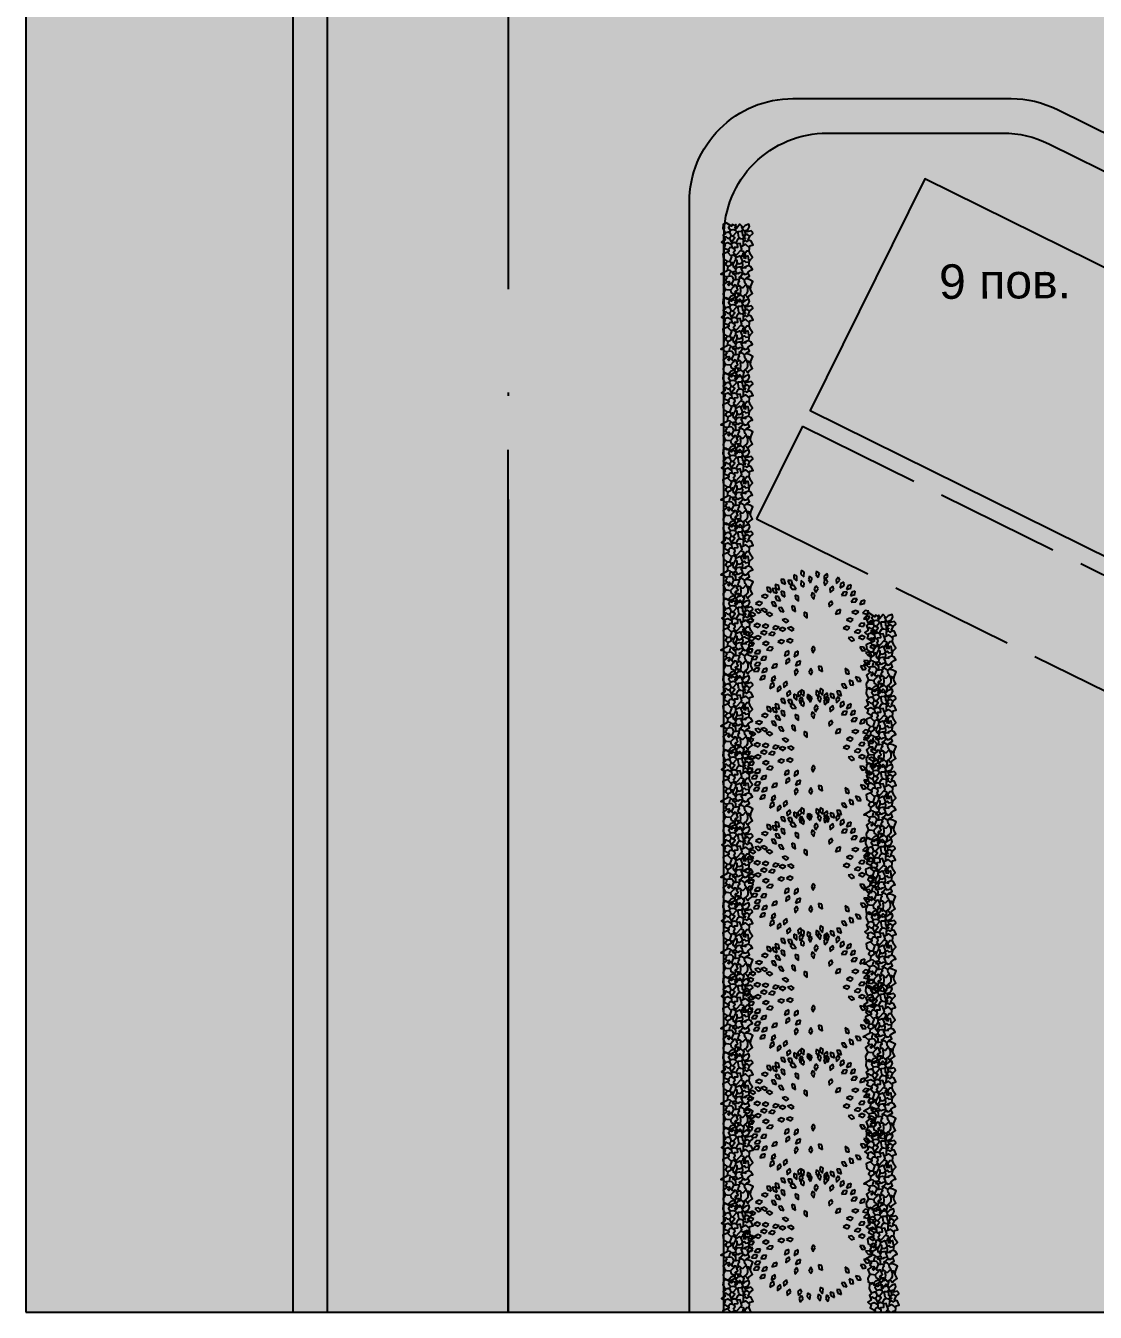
# Model space of a CAD drawing. Header units: millimetres. Extents: x 3866 to 35600, y -8896 to 9491.
# Drawn here: x 33040.02 to 33071.03, y -6737.26 to -6699.96 of the extents above; entities that cross this region are included whole.
import ezdxf

# ---------------------------------------------------------------- set-up
doc = ezdxf.new("R2010")
doc.units = ezdxf.units.MM
doc.linetypes.add('ACAD_ISO02W100', pattern=[15, 12, -3])
doc.linetypes.add('ACAD_ISO04W100', pattern=[30, 24, -3, 0, -3])
for name, color, linetype in [('A绿-TXT', 252, 'Continuous'), ('благоустрый', 7, 'Continuous'), ('будівлі', 7, 'Continuous'), ('ВДМ', 7, 'Continuous'), ('КУЩІ', 108, 'Continuous'), ('інсоляція', 180, 'Continuous')]:
    doc.layers.add(name, color=color, linetype=linetype)
doc.styles.add('ATTR', font='romans.shx', dxfattribs={"width": 0.8, "height": 0.470416})
doc.styles.get("Standard").update_dxf_attribs({"font": 'arial.ttf'})

# ---------------------------------------------------------------- blocks, each defined once
blk = doc.blocks.new('A$C196E2D52')
at = {"layer": 'A绿-TXT', "color": 94, "linetype": 'ByBlock'}
for p, q in [((839, 2149), (841, 2071)), ((892, 2112), (839, 2149)), ((952, 2130), (947, 2052)), ((1001, 2089), (952, 2130)), ((1065, 2132), (1034, 2061)), ((1097, 2076), (1065, 2132)), ((1151, 2203), (1119, 2131)), ((1119, 2131), (1158, 2091)), ((1182, 2147), (1151, 2203)), ((1158, 2091), (1182, 2147)), ((1364, 2144), (1332, 2073)), ((1395, 2088), (1364, 2144)), ((390, 1934), (403, 1857)), ((447, 1905), (390, 1934)), ((530, 2042), (529, 1964)), ((529, 1964), (581, 1943)), ((581, 2003), (530, 2042)), ((581, 1943), (581, 2003)), ((626, 2025), (620, 1947)), ((620, 1947), (670, 1923)), ((674, 1983), (626, 2025)), ((670, 1923), (674, 1983)), ((713, 1920), (721, 1843)), ((768, 1888), (713, 1920)), ((728, 2073), (725, 1995)), ((725, 1995), (776, 1972)), ((778, 2033), (728, 2073)), ((776, 1972), (778, 2033)), ((823, 2022), (823, 1944)), ((875, 1984), (823, 2022)), ((823, 1944), (875, 1923)), ((841, 2071), (894, 2051)), ((875, 1923), (875, 1984)), ((894, 2051), (892, 2112)), ((947, 2052), (998, 2029)), ((998, 2029), (1001, 2089)), ((1034, 2061), (1073, 2021)), ((1084, 2023), (1052, 1952)), ((1052, 1952), (1092, 1912)), ((1073, 2021), (1097, 2076)), ((1116, 1968), (1084, 2023)), ((1092, 1912), (1116, 1968)), ((1163, 1925), (1131, 1854)), ((1194, 1868), (1163, 1925)), ((1284, 2034), (1251, 1963)), ((1251, 1963), (1291, 1923)), ((1315, 1978), (1284, 2034)), ((1291, 1923), (1315, 1978)), ((1332, 2073), (1371, 2033)), ((1371, 2033), (1395, 2088)), ((1474, 2111), (1433, 2045)), ((1433, 2045), (1467, 2000)), ((1467, 2000), (1498, 2052)), ((1498, 2052), (1474, 2111)), ((1540, 2021), (1489, 1962)), ((1489, 1962), (1515, 1913)), ((1545, 1921), (1501, 1856)), ((1515, 1913), (1554, 1959)), ((1554, 1959), (1540, 2021)), ((1566, 1860), (1545, 1921)), ((1649, 2006), (1616, 1935)), ((1616, 1935), (1656, 1895)), ((1680, 1950), (1649, 2006)), ((1656, 1895), (1680, 1950)), ((1766, 1910), (1734, 1838)), ((1797, 1854), (1766, 1910)), ((247, 1769), (286, 1701)), ((311, 1761), (247, 1769)), ((286, 1701), (341, 1708)), ((341, 1708), (311, 1761)), ((360, 1742), (402, 1676)), ((424, 1738), (360, 1742)), ((403, 1857), (458, 1846)), ((457, 1687), (424, 1738)), ((458, 1846), (447, 1905)), ((509, 1904), (525, 1828)), ((567, 1877), (509, 1904)), ((525, 1828), (580, 1818)), ((580, 1818), (567, 1877)), ((639, 1711), (581, 1739)), ((581, 1739), (596, 1662)), ((651, 1652), (639, 1711)), ((721, 1843), (776, 1829)), ((776, 1829), (768, 1888)), ((886, 1825), (872, 1748)), ((872, 1748), (920, 1719)), ((930, 1779), (886, 1825)), ((920, 1719), (930, 1779)), ((988, 1895), (956, 1824)), ((956, 1824), (995, 1784)), ((1019, 1839), (988, 1895)), ((995, 1784), (1019, 1839)), ((1134, 1791), (1117, 1714)), ((1117, 1714), (1164, 1683)), ((1131, 1854), (1169, 1813)), ((1176, 1742), (1134, 1791)), ((1164, 1683), (1176, 1742)), ((1169, 1813), (1194, 1868)), ((1234, 1724), (1218, 1666)), ((1279, 1690), (1234, 1724)), ((1274, 1900), (1242, 1828)), ((1242, 1828), (1281, 1788)), ((1306, 1844), (1274, 1900)), ((1281, 1788), (1306, 1844)), ((1474, 1834), (1431, 1769)), ((1431, 1769), (1463, 1723)), ((1463, 1723), (1496, 1773)), ((1496, 1773), (1474, 1834)), ((1501, 1856), (1532, 1810)), ((1532, 1810), (1566, 1860)), ((1616, 1724), (1597, 1663)), ((1672, 1745), (1616, 1724)), ((1670, 1689), (1672, 1745)), ((1734, 1838), (1773, 1798)), ((1773, 1798), (1797, 1854)), ((1835, 1712), (1814, 1651)), ((1854, 1808), (1829, 1749)), ((1829, 1749), (1905, 1767)), ((1892, 1731), (1835, 1712)), ((1913, 1822), (1854, 1808)), ((1889, 1675), (1892, 1731)), ((1905, 1767), (1913, 1822)), ((177, 1489), (112, 1488)), ((112, 1488), (160, 1426)), ((214, 1442), (177, 1489)), ((253, 1646), (189, 1644)), ((189, 1644), (238, 1583)), ((238, 1583), (291, 1599)), ((291, 1599), (253, 1646)), ((328, 1545), (264, 1542)), ((264, 1542), (313, 1482)), ((313, 1482), (366, 1499)), ((366, 1499), (328, 1545)), ((402, 1676), (457, 1687)), ((596, 1662), (651, 1652)), ((647, 1507), (689, 1441)), ((711, 1503), (647, 1507)), ((744, 1452), (711, 1503)), ((781, 1528), (812, 1456)), ((843, 1513), (781, 1528)), ((868, 1458), (843, 1513)), ((1017, 1641), (985, 1570)), ((985, 1570), (1024, 1530)), ((1031, 1498), (999, 1426)), ((1048, 1585), (1017, 1641)), ((1024, 1530), (1048, 1585)), ((1062, 1442), (1031, 1498)), ((1226, 1619), (1189, 1550)), ((1189, 1550), (1226, 1507)), ((1218, 1666), (1256, 1615)), ((1253, 1561), (1226, 1619)), ((1226, 1507), (1253, 1561)), ((1256, 1615), (1279, 1690)), ((1377, 1568), (1330, 1505)), ((1330, 1505), (1360, 1458)), ((1360, 1458), (1395, 1506)), ((1395, 1506), (1377, 1568)), ((1522, 1604), (1507, 1541)), ((1507, 1541), (1579, 1573)), ((1577, 1629), (1522, 1604)), ((1579, 1573), (1577, 1629)), ((1597, 1663), (1670, 1689)), ((1704, 1660), (1689, 1598)), ((1689, 1598), (1761, 1629)), ((1759, 1685), (1704, 1660)), ((1791, 1581), (1757, 1526)), ((1757, 1526), (1835, 1532)), ((1761, 1629), (1759, 1685)), ((1851, 1586), (1791, 1581)), ((1814, 1651), (1889, 1675)), ((1835, 1532), (1851, 1586)), ((1900, 1671), (1871, 1614)), ((1871, 1614), (1948, 1626)), ((1960, 1681), (1900, 1671)), ((1948, 1626), (1960, 1681)), ((1985, 1575), (1964, 1515)), ((1964, 1515), (2039, 1538)), ((2043, 1593), (1985, 1575)), ((2039, 1538), (2043, 1593)), ((62, 1288), (0, 1272)), ((0, 1272), (61, 1223)), ((109, 1251), (62, 1288)), ((173, 1310), (109, 1300)), ((109, 1300), (165, 1245)), ((160, 1426), (214, 1442)), ((216, 1268), (173, 1310)), ((524, 1367), (461, 1356)), ((461, 1356), (517, 1302)), ((517, 1302), (568, 1325)), ((568, 1325), (524, 1367)), ((621, 1347), (645, 1273)), ((681, 1327), (621, 1347)), ((645, 1273), (701, 1269)), ((701, 1269), (681, 1327)), ((689, 1441), (744, 1452)), ((770, 1372), (805, 1302)), ((833, 1361), (770, 1372)), ((805, 1302), (861, 1307)), ((812, 1456), (868, 1458)), ((861, 1307), (833, 1361)), ((999, 1426), (1038, 1386)), ((1038, 1386), (1062, 1442)), ((1242, 1478), (1196, 1415)), ((1196, 1415), (1226, 1368)), ((1226, 1368), (1261, 1417)), ((1261, 1417), (1242, 1478)), ((1547, 1404), (1514, 1349)), ((1514, 1349), (1592, 1357)), ((1607, 1411), (1547, 1404)), ((1592, 1357), (1607, 1411)), ((1721, 1351), (1685, 1298)), ((1685, 1298), (1763, 1301)), ((1782, 1354), (1721, 1351)), ((1763, 1301), (1782, 1354)), ((1885, 1401), (1883, 1337)), ((1883, 1337), (1947, 1381)), ((1934, 1436), (1885, 1401)), ((1947, 1381), (1934, 1436)), ((1970, 1454), (1949, 1394)), ((1949, 1394), (2024, 1417)), ((2027, 1473), (1970, 1454)), ((2057, 1375), (2019, 1324)), ((2019, 1324), (2097, 1324)), ((2024, 1417), (2027, 1473)), ((2118, 1376), (2057, 1375)), ((2097, 1324), (2118, 1376)), ((87, 1158), (41, 1113)), ((41, 1113), (119, 1101)), ((61, 1223), (109, 1251)), ((147, 1150), (87, 1158)), ((119, 1101), (147, 1150)), ((165, 1245), (216, 1268)), ((511, 1131), (470, 1093)), ((470, 1093), (524, 1067)), ((581, 1096), (511, 1131)), ((524, 1067), (581, 1096)), ((894, 1086), (835, 1062)), ((835, 1062), (902, 1022)), ((946, 1056), (894, 1086)), ((1443, 1207), (1405, 1156)), ((1405, 1156), (1483, 1155)), ((1504, 1207), (1443, 1207)), ((1483, 1155), (1504, 1207)), ((1766, 1089), (1717, 1048)), ((1825, 1075), (1766, 1089)), ((1793, 1030), (1825, 1075)), ((1949, 1263), (1922, 1214)), ((1922, 1214), (1982, 1207)), ((2027, 1253), (1949, 1263)), ((1982, 1207), (2027, 1253)), ((2039, 1136), (1987, 1099)), ((1987, 1099), (2061, 1074)), ((2097, 1117), (2039, 1136)), ((2061, 1074), (2097, 1117)), ((2130, 1260), (2086, 1213)), ((2086, 1213), (2164, 1205)), ((2190, 1254), (2130, 1260)), ((2164, 1205), (2190, 1254)), ((56, 850), (9, 808)), ((73, 985), (24, 943)), ((24, 943), (100, 926)), ((116, 839), (56, 850)), ((132, 972), (73, 985)), ((100, 926), (132, 972)), ((184, 948), (139, 902)), ((139, 902), (217, 892)), ((244, 941), (184, 948)), ((217, 892), (244, 941)), ((557, 962), (525, 906)), ((525, 906), (602, 915)), ((616, 970), (557, 962)), ((602, 915), (616, 970)), ((902, 1022), (946, 1056)), ((1717, 1048), (1793, 1030)), ((1888, 1042), (1829, 1017)), ((1829, 1017), (1896, 977)), ((1940, 1011), (1888, 1042)), ((1896, 977), (1940, 1011)), ((2004, 880), (1941, 866)), ((1941, 866), (2000, 815)), ((2050, 841), (2004, 880)), ((2103, 877), (2039, 876)), ((2039, 876), (2086, 814)), ((2122, 1015), (2072, 974)), ((2072, 974), (2148, 955)), ((2140, 829), (2103, 877)), ((2181, 1001), (2122, 1015)), ((2148, 955), (2181, 1001)), ((9, 808), (85, 792)), ((107, 764), (79, 707)), ((79, 707), (155, 721)), ((85, 792), (116, 839)), ((166, 776), (107, 764)), ((149, 651), (128, 590)), ((207, 669), (149, 651)), ((155, 721), (166, 776)), ((203, 613), (207, 669)), ((1468, 690), (1489, 615)), ((1528, 667), (1468, 690)), ((1545, 609), (1528, 667)), ((1653, 800), (1589, 796)), ((1589, 796), (1639, 736)), ((1639, 736), (1692, 754)), ((1692, 754), (1653, 800)), ((1893, 781), (1829, 779)), ((1829, 779), (1878, 718)), ((1878, 718), (1931, 734)), ((1931, 734), (1893, 781)), ((2038, 681), (1975, 672)), ((1975, 672), (2029, 617)), ((2000, 815), (2050, 841)), ((2029, 617), (2081, 639)), ((2081, 639), (2038, 681)), ((2086, 814), (2140, 829)), ((128, 590), (203, 613)), ((265, 566), (251, 504)), ((251, 504), (322, 536)), ((319, 592), (265, 566)), ((309, 446), (302, 391)), ((385, 465), (309, 446)), ((322, 536), (319, 592)), ((360, 406), (385, 465)), ((496, 521), (483, 467)), ((483, 467), (543, 476)), ((574, 532), (496, 521)), ((543, 476), (574, 532)), ((1082, 483), (1027, 427)), ((1027, 427), (1050, 376)), ((1092, 419), (1082, 483)), ((1242, 566), (1210, 494)), ((1210, 494), (1249, 454)), ((1273, 510), (1242, 566)), ((1249, 454), (1273, 510)), ((1376, 508), (1344, 437)), ((1344, 437), (1383, 397)), ((1407, 452), (1376, 508)), ((1383, 397), (1407, 452)), ((1489, 615), (1545, 609)), ((1671, 432), (1673, 354)), ((1724, 395), (1671, 432)), ((1772, 445), (1794, 370)), ((1832, 423), (1772, 445)), ((1779, 591), (1785, 514)), ((1833, 557), (1779, 591)), ((1785, 514), (1839, 497)), ((1839, 497), (1833, 557)), ((1876, 509), (1901, 435)), ((1937, 489), (1876, 509)), ((1901, 435), (1956, 431)), ((1905, 615), (1941, 546)), ((1968, 605), (1905, 615)), ((1956, 431), (1937, 489)), ((1941, 546), (1997, 552)), ((1997, 552), (1968, 605)), ((302, 391), (360, 406)), ((436, 358), (366, 325)), ((366, 325), (369, 269)), ((369, 269), (424, 295)), ((424, 295), (436, 358)), ((622, 279), (555, 240)), ((555, 240), (563, 184)), ((563, 184), (615, 216)), ((615, 216), (622, 279)), ((708, 221), (643, 178)), ((704, 157), (708, 221)), ((934, 291), (866, 251)), ((866, 251), (875, 196)), ((875, 196), (927, 227)), ((927, 227), (934, 291)), ((1050, 376), (1092, 419)), ((1087, 313), (1055, 242)), ((1055, 242), (1094, 202)), ((1119, 257), (1087, 313)), ((1094, 202), (1119, 257)), ((1172, 382), (1156, 306)), ((1156, 306), (1203, 275)), ((1215, 335), (1172, 382)), ((1203, 275), (1215, 335)), ((1276, 308), (1269, 230)), ((1269, 230), (1319, 205)), ((1324, 265), (1276, 308)), ((1319, 205), (1324, 265)), ((1395, 228), (1383, 151)), ((1440, 182), (1395, 228)), ((1502, 419), (1470, 348)), ((1470, 348), (1509, 308)), ((1486, 245), (1472, 168)), ((1530, 199), (1486, 245)), ((1533, 363), (1502, 419)), ((1509, 308), (1533, 363)), ((1628, 288), (1648, 213)), ((1687, 265), (1628, 288)), ((1648, 213), (1704, 207)), ((1673, 354), (1726, 335)), ((1704, 207), (1687, 265)), ((1726, 335), (1724, 395)), ((1794, 370), (1850, 365)), ((1850, 365), (1832, 423)), ((643, 178), (654, 124)), ((654, 124), (704, 157)), ((842, 197), (783, 145)), ((783, 145), (803, 92)), ((803, 92), (847, 133)), ((847, 133), (842, 197)), ((934, 125), (902, 54)), ((902, 54), (941, 14)), ((966, 69), (934, 125)), ((941, 14), (966, 69)), ((1058, 144), (1013, 81)), ((1013, 81), (1043, 34)), ((1043, 34), (1078, 83)), ((1078, 83), (1058, 144)), ((1183, 111), (1141, 45)), ((1141, 45), (1173, 0)), ((1173, 0), (1205, 51)), ((1205, 51), (1183, 111)), ((1313, 157), (1304, 79)), ((1304, 79), (1353, 53)), ((1360, 113), (1313, 157)), ((1353, 53), (1360, 113)), ((1383, 151), (1432, 123)), ((1432, 123), (1440, 182)), ((1472, 168), (1520, 139)), ((1520, 139), (1530, 199))]:
    blk.add_line(p, q, dxfattribs=at)
blk = doc.blocks.new('Ground 1')
for points in [[(2.39, 10.76), (0.85, 11.61), (-0.58, 11.47), (-1.35, 10.06), (-1.13, 9.21), (-1.9, 9.21), (-0.69, 6.67), (-2.12, 5.82), (-2.45, 4.84), (-2.23, 3.43), (-0.69, 3), (-0.47, 3.57), (0.3, 2.58), (-0.91, 1.59), (-0.25, 1.17), (0.85, -0.38), (2.39, 0.46), (3.82, 0.32), (5.8, -0.52), (6.46, 0.75), (6.79, 1.73), (6.68, 2.72), (7.34, 2.01), (7.89, 0.89), (8.88, 1.31), (8.99, 1.73), (9.65, 1.31), (10.42, 0.32), (10.64, -0.38), (11.75, 0.32), (12.19, 1.17), (14.17, 0.89), (15.49, -0.38), (16.7, 0.46), (18.13, 1.03), (18.24, 1.03), (20.33, 0.75), (20.66, -0.52), (22.2, 0.18), (22.75, 1.45), (24.29, 0.75), (25.28, -0.38), (25.83, -0.24), (26.38, 0.32), (25.94, 2.01), (28.14, 0.89), (29.13, 1.17), (28.58, 2.72), (27.81, 3.57), (29.13, 4.84), (27.37, 6.25), (28.91, 6.53), (28.36, 6.81), (28.91, 7.94), (28.25, 8.22), (29.68, 10.48), (29.02, 11.61), (27.37, 11.75), (25.28, 10.76), (24.62, 11.61), (22.75, 10.9), (21.76, 12.31), (20.55, 10.9), (19.45, 11.33), (18.46, 9.35), (17.91, 9.35), (16.81, 11.75), (14.94, 11.47), (13.84, 9.91), (13.29, 10.48), (12.63, 10.76), (12.19, 10.34), (11.86, 9.77), (10.09, 10.06), (8.66, 12.59), (8.66, 11.75), (7.23, 10.2), (6.13, 10.76), (5.58, 10.06), (4.37, 11.61)], [(8.67, 7.82), (8.95, 6.95), (8.84, 6.08), (9.4, 6.01), (9.8, 6.59), (9.63, 7.46)], [(12.62, 7.75), (11.66, 7.53), (11.83, 6.66), (12.9, 5.94), (14.26, 5.94), (14.32, 6.88)], [(17.31, 7.53), (16.46, 6.3), (18.95, 3.98), (21.26, 4.78), (21.09, 5.94), (19.63, 5.87), (19.57, 7.17), (18.27, 6.95)], [(23.41, 9.13), (22, 8.55), (22.22, 7.97), (23.69, 6.88), (24.48, 8.18)], [(23.18, 2.54), (23.01, 3.84), (23.18, 4.49), (23.81, 5.29), (25.39, 5.58), (26.18, 5.51), (26.23, 4.49), (25.89, 3.91), (24.65, 3.84), (24.6, 3.19), (24.09, 2.9), (23.86, 3.55), (23.47, 2.68)], [(15.5, 3.55), (15.28, 2.39), (16.58, 2.54), (17.14, 3.69), (16.35, 3.26)]]:
    blk.add_lwpolyline(points, close=True)
for points in [[(-1.05, 9.13), (-0.14, 8.33), (0.2, 7.39), (0.53, 7.32), (0.99, 8.26), (2.17, 8.47), (2.34, 10.07), (2.4, 10.79)], [(21.04, 11.44), (21.66, 9.78), (20.81, 8.26), (19.63, 8.18)], [(23.01, 8.91), (23.41, 9.92), (23.92, 10.5), (23.75, 11.3)], [(25.61, 10.94), (26.01, 9.63), (25.61, 8.91), (24.2, 8.47)], [(-0.71, 6.66), (-0.59, 5.94), (0.14, 5.43), (-0.03, 4.93), (0.31, 4.35), (-0.48, 3.55)], [(0.2, 7.39), (0.14, 6.88), (-0.26, 7.03), (-0.59, 6.37)], [(0.14, 6.81), (0.65, 6.52), (1.38, 6.37), (1.04, 6.01), (0.99, 5.29), (0.37, 5.58), (0.14, 5.51)], [(1.04, 6.45), (1.61, 6.74), (1.95, 6.45), (1.95, 6.01), (2.34, 5.58), (2.96, 5.94), (4.15, 6.3), (4.32, 7.03), (3.36, 7.6), (2.23, 8.62)], [(3.47, 6.08), (3.98, 5.43), (4.04, 4.78), (3.19, 3.98)], [(4.04, 5.22), (4.77, 5.51), (5.79, 5.22), (5.79, 4.93), (6.3, 5.29), (7.2, 4.64)], [(5.56, 9.99), (5.67, 9.13), (4.88, 8.98), (4.54, 9.7), (4.15, 9.34), (5, 8.4), (4.26, 7.97), (4.09, 7.17)], [(4.6, 8.11), (6.41, 7.32), (6.69, 5.07)], [(6.47, 7.24), (7.14, 7.53), (7.76, 8.11), (7.88, 8.84), (7.65, 10.14), (7.54, 10.43)], [(6.58, 6.52), (7.88, 6.52), (8.78, 7.32)], [(7.88, 9.13), (9.57, 8.76), (9.8, 8.11), (9.29, 7.6)], [(9.12, 6.01), (8.95, 5.51), (9.35, 4.78), (9.57, 3.69)], [(10.48, 9.99), (10.31, 8.98), (9.74, 8.4)], [(9.8, 6.52), (10.7, 6.45), (11.61, 5.94), (11.77, 5.07), (11.72, 4.35), (11.15, 4.2)], [(11.72, 7.17), (11.21, 7.03), (11.04, 6.3)], [(11.89, 9.7), (12.57, 8.4), (12.96, 8.26), (13.81, 8.62), (13.86, 9.92)], [(13.3, 5.87), (12.96, 5.14), (13.41, 4.06)], [(13.41, 8.4), (13.53, 7.89), (13.13, 7.53)], [(13.81, 8.91), (15.84, 8.18), (17.65, 9.92)], [(14.32, 6.52), (15.5, 6.52), (16.24, 4.93), (16.07, 4.35), (16.01, 4.35)], [(16.29, 8.62), (16.58, 7.53), (15.73, 6.16)], [(16.29, 7.1), (16.8, 6.95)], [(18.67, 9.63), (19.68, 8.84), (19.63, 8.18), (18.95, 7.17)], [(21.15, 8.76), (21.77, 7.17), (21.15, 5.58)], [(21.49, 6.37), (23.07, 5.51), (23.41, 4.85)], [(22.05, 8.33), (21.55, 7.97)], [(24.26, 7.68), (26.01, 6.16)], [(25.61, 5.65), (26.35, 6.52), (27.82, 6.81), (28.04, 6.52)], [(25.89, 9.27), (26.74, 8.47), (26.91, 7.6), (26.63, 6.66)], [(26.52, 8.69), (27.82, 9.49), (28.61, 8.91)], [(0.37, 2.54), (0.87, 1.96), (1.61, 1.52), (3.02, 1.52), (4.6, 2.25), (3.19, 3.55), (3.13, 4.64), (2.12, 4.49), (0.48, 4.64), (0.08, 4.78)], [(2.68, 0.44), (3.75, 1.16), (3.87, 1.88)], [(4.6, 2.25), (5.11, 2.68), (6.01, 2.9), (6.63, 2.75)], [(6.35, 2.83), (6.97, 3.62), (7.43, 5.14), (7.82, 4.49), (8.84, 3.69), (8.95, 3.12), (8.56, 3.12), (8.67, 2.39), (9.01, 1.74)], [(8.95, 3.48), (10.08, 3.77), (11.04, 4.35), (11.49, 3.41), (11.32, 2.39), (11.77, 2.75), (12.4, 1.16), (12.4, 1.23)], [(11.38, 3.77), (12.85, 3.62), (13.69, 4.06), (14.2, 2.97), (13.58, 2.39), (13.81, 1.02)], [(13.92, 3.62), (15.84, 4.49), (16.74, 3.62)], [(16.01, 2.39), (16.24, 1.59), (14.54, 1.38), (14.65, 0.51)], [(18.44, 4.42), (18.16, 3.55), (16.91, 2.97)], [(16.97, 2.97), (18.21, 2.03), (18.21, 1.09)], [(20.02, 4.27), (20.92, 2.61), (19.51, 0.87)], [(20.59, 3.41), (22.22, 3.41), (22.45, 2.61), (22, 2.1), (22.56, 1.16)], [(22.34, 3.19), (23.07, 3.55)], [(24.48, 3.04), (25.05, 1.96), (24.14, 0.87)], [(24.82, 2.54), (26.52, 2.75), (26.86, 1.67)], [(26.06, 2.75), (26.35, 3.26), (27.93, 4.06), (28.27, 4.06)], [(26.18, 4.27), (27.02, 3.69)]]:
    blk.add_lwpolyline(points)
at = {"style": 'ATTR', "width": 0.8, "flags": 9}
blk.add_attdef('ESTCODE', (0, 0), '', height=0.0000643, dxfattribs=at)

msp = doc.modelspace()

# ---------------------------------------------------------------- hatches: boundary and pattern name
at = {"layer": 'будівлі', "transparency": 33554569}
h = msp.add_hatch(color=40, dxfattribs=at)
h.dxf.hatch_style = 1
h.paths.add_polyline_path([(33110.262, -6653.622), (33087.762, -6653.622), (33087.762, -6661.122), (33110.262, -6661.122)])
h.paths.add_polyline_path([(33132.762, -6653.622), (33110.262, -6653.622), (33110.262, -6661.122), (33132.762, -6661.122)])
h.paths.add_polyline_path([(33072.762, -6653.622), (33065.262, -6653.622), (33065.262, -6676.122), (33072.762, -6676.122)])
h.paths.add_polyline_path([(33101.557, -6685.888), (33080.262, -6678.622), (33077.84, -6685.721), (33099.135, -6692.986)])
h.paths.add_polyline_path([(33101.557, -6685.888), (33099.135, -6692.986), (33120.43, -6700.252), (33122.851, -6693.153)])
h.paths.add_polyline_path([(33086.257, -6714.365), (33082.934, -6721.089), (33103.107, -6731.055), (33106.429, -6724.331)])
h.paths.add_polyline_path([(33086.257, -6714.365), (33066.084, -6704.398), (33062.762, -6711.122), (33082.934, -6721.089)])
h.paths.add_polyline_path([(33090.216, -6656.17), (33094.545, -6656.147), (33094.534, -6654.087), (33090.205, -6654.11)], flags=24)
h.paths.add_polyline_path([(33066.471, -6655.835), (33070.8, -6655.812), (33070.789, -6653.751), (33066.46, -6653.774)], flags=24)
h.paths.add_polyline_path([(33080.908, -6682.468), (33085.237, -6682.445), (33085.226, -6680.385), (33080.897, -6680.408)], flags=24)
h.paths.add_polyline_path([(33066.197, -6708.434), (33070.526, -6708.411), (33070.515, -6706.35), (33066.186, -6706.373)], flags=24)
at = {"layer": 'ВДМ', "true_color": 0x139b48, "transparency": 33554585}
h = msp.add_hatch(color=114, dxfattribs=at)
h.dxf.hatch_style = 1
h.paths.add_polyline_path([(33168.196, -6623.396), (33060.262, -6623.396), (33060.262, -6630.622, 0.414214), (33063.262, -6633.622), (33168.196, -6633.622)])
h.paths.add_polyline_path([(33047.762, -6623.396), (33040.02, -6623.396), (33040.02, -6633.622), (33044.762, -6633.622, 0.414214), (33047.762, -6630.622)])
h.paths.add_polyline_path([(33047.762, -6651.622, 0.414214), (33044.762, -6648.622), (33040.02, -6648.622), (33040.02, -6737.258), (33047.762, -6737.258)])
at = {"layer": 'ВДМ', "transparency": 33554569}
h = msp.add_hatch(color=251, dxfattribs=at)
h.dxf.hatch_style = 1
h.paths.add_polyline_path([(33054.012, -6641.122), (33040.02, -6641.122), (33040.02, -6647.622), (33044.762, -6647.622, -0.414214), (33048.762, -6651.622), (33048.762, -6737.258), (33054.012, -6737.258)])
h = msp.add_hatch(color=251, dxfattribs=at)
h.dxf.hatch_style = 1
h.paths.add_polyline_path([(33168.196, -6641.122), (33054.012, -6641.122), (33054.012, -6737.258), (33059.262, -6737.258), (33059.262, -6715.89), (33059.262, -6705.076), (33059.262, -6696.076), (33059.262, -6694.891), (33059.262, -6651.622, -0.414214), (33063.262, -6647.622), (33073.762, -6647.622), (33082.762, -6647.622), (33136.097, -6647.622), (33165.977, -6647.622), (33167.727, -6647.622), (33168.196, -6647.622)])
at = {"layer": 'ВДМ', "transparency": 33554585}
h = msp.add_hatch(color=9, dxfattribs=at)
h.dxf.hatch_style = 1
h.paths.add_polyline_path([(33044.762, -6647.622), (33040.02, -6647.622), (33040.02, -6648.622), (33044.762, -6648.622, -0.414214), (33047.762, -6651.622), (33047.762, -6737.258), (33048.762, -6737.258), (33048.762, -6651.622, 0.414214)])
h = msp.add_hatch(color=8, dxfattribs=at)
h.dxf.hatch_style = 1
h.paths.add_polyline_path([(33077.673, -6702.874), (33072.841, -6700.485, -0.285316), (33072.145, -6699.365), (33072.145, -6689.68), (33063.766, -6689.68), (33063.766, -6697.826, -0.414214), (33062.516, -6699.076), (33062.262, -6699.076, -0.414214), (33059.262, -6696.076), (33059.262, -6705.076, -0.414214), (33062.262, -6702.076), (33068.588, -6702.076, -0.115275), (33069.918, -6702.387), (33076.936, -6705.856), (33090.487, -6712.554), (33091.817, -6709.864)])
h.paths.add_polyline_path([(33070.395, -6694.218), (33065.516, -6694.218), (33065.516, -6693.951), (33065.516, -6691.43), (33070.395, -6691.43)], flags=16)
h = msp.add_hatch(color=9, dxfattribs=at)
h.dxf.hatch_style = 1
h.paths.add_polyline_path([(33069.918, -6702.387, 0.115275), (33068.588, -6702.076), (33062.262, -6702.076, 0.414214), (33059.262, -6705.076), (33059.262, -6715.89), (33059.262, -6737.258), (33060.262, -6737.258), (33060.262, -6715.89), (33060.262, -6706.076, -0.414214), (33063.262, -6703.076), (33068.355, -6703.076, -0.115275), (33069.684, -6703.387), (33076.493, -6706.753), (33075.386, -6708.994), (33076.955, -6709.769), (33078.062, -6707.528), (33096.664, -6716.722), (33095.558, -6718.96), (33097.127, -6719.736), (33098.235, -6717.494), (33107.982, -6722.313), (33108.424, -6721.419), (33076.936, -6705.856)])
at = {"layer": 'ВДМ', "true_color": 0x139b48, "transparency": 33554585}
h = msp.add_hatch(color=114, dxfattribs=at)
h.dxf.hatch_style = 1
h.paths.add_polyline_path([(33081.384, -6724.227), (33061.212, -6714.26), (33062.541, -6711.571), (33082.713, -6721.537), (33103.332, -6731.724), (33107.096, -6724.106), (33107.982, -6722.313), (33098.235, -6717.494), (33097.127, -6719.736), (33106.429, -6724.331), (33103.107, -6731.055), (33082.934, -6721.089), (33062.762, -6711.122), (33066.084, -6704.398), (33075.386, -6708.994), (33076.493, -6706.753), (33069.684, -6703.387, 0.115275), (33068.355, -6703.076), (33063.262, -6703.076, 0.414214), (33060.262, -6706.076), (33060.262, -6709.133), (33060.262, -6715.89), (33060.262, -6737.258), (33060.714, -6737.258), (33060.719, -6737.256), (33060.726, -6737.258), (33060.95, -6737.258), (33060.956, -6737.257), (33060.956, -6737.258), (33108.946, -6737.258), (33108.946, -6736.734), (33106.704, -6735.627), (33104.766, -6734.584, -0.245401), (33102.452, -6734.636)])
h = msp.add_hatch(color=114, dxfattribs=at)
h.dxf.hatch_style = 1
h.paths.add_polyline_path([(33111.114, -6722.748), (33108.424, -6721.419), (33107.096, -6724.106), (33103.332, -6731.724), (33082.713, -6721.537), (33062.541, -6711.571), (33061.212, -6714.26), (33081.384, -6724.227), (33102.452, -6734.636, 0.414214), (33105.801, -6733.502)])

# ---------------------------------------------------------------- linework, layer by layer
for points in [[(33040.02, -6737.258), (33168.196, -6737.258), (33168.196, -6623.396), (33040.02, -6623.396), (33040.02, -6737.258)], [(33060.714, -6737.258), (33060.719, -6737.256), (33060.726, -6737.258)], [(33060.95, -6737.258), (33060.956, -6737.257), (33060.956, -6737.258)]]:
    msp.add_lwpolyline(points)
at = {"linetype": 'ACAD_ISO02W100', "ltscale": 0.3}
for points in [[(33062.541, -6711.571), (33061.212, -6714.26)], [(33062.541, -6711.571), (33082.713, -6721.537)], [(33061.212, -6714.26), (33081.384, -6724.227)]]:
    msp.add_lwpolyline(points, dxfattribs=at)
at = {"layer": 'благоустрый'}
for points in [[(33060.262, -6706.076), (33060.262, -6709.133)], [(33054.012, -6737.258), (33054.012, -6712.258)]]:
    msp.add_lwpolyline(points, dxfattribs=at)
at = {"layer": 'будівлі'}
msp.add_lwpolyline([(33086.257, -6714.365), (33066.084, -6704.398), (33062.762, -6711.122), (33082.934, -6721.089), (33086.257, -6714.365)], dxfattribs=at)
at = {"layer": 'ВДМ', "linetype": 'ACAD_ISO04W100'}
msp.add_lwpolyline([(33054.012, -6623.396), (33054.012, -6737.258)], dxfattribs=at)
at = {"layer": 'ВДМ'}
for points in [[(33040.02, -6647.622), (33044.762, -6647.622, -0.414214), (33048.762, -6651.622), (33048.762, -6737.258)], [(33040.02, -6648.622), (33044.762, -6648.622, -0.414214), (33047.762, -6651.622), (33047.762, -6737.258)], [(33059.262, -6715.89), (33059.262, -6705.076, -0.414214), (33062.262, -6702.076), (33068.588, -6702.076, -0.115275), (33069.918, -6702.387), (33076.936, -6705.856)], [(33060.262, -6706.076), (33060.262, -6706.076, -0.414214), (33063.262, -6703.076), (33068.355, -6703.076, -0.115275), (33069.684, -6703.387), (33076.493, -6706.753)]]:
    msp.add_lwpolyline(points, format="xyb", dxfattribs=at)
for points in [[(33060.262, -6715.89), (33060.262, -6706.076)], [(33059.262, -6737.258), (33059.262, -6715.89)], [(33060.262, -6737.258), (33060.262, -6715.89)]]:
    msp.add_lwpolyline(points, dxfattribs=at)
at = {"layer": 'КУЩІ'}
for points in [[(33061.06, -6737.258), (33061.037, -6737.224), (33060.997, -6737.122), (33060.997, -6737.114), (33061.017, -6736.966), (33061.107, -6736.943), (33061.057, -6736.833), (33060.967, -6736.794), (33061.018, -6736.684), (33061.098, -6736.614), (33061.088, -6736.575), (33061.048, -6736.535), (33060.928, -6736.567), (33061.008, -6736.41), (33060.988, -6736.34), (33060.878, -6736.379), (33060.818, -6736.433), (33060.727, -6736.339), (33060.627, -6736.464), (33060.607, -6736.355), (33060.587, -6736.394), (33060.507, -6736.354), (33060.487, -6736.401), (33060.326, -6736.299), (33060.246, -6736.346), (33060.236, -6736.463), (33060.306, -6736.612), (33060.245, -6736.659), (33060.295, -6736.792), (33060.195, -6736.862), (33060.295, -6736.949), (33060.264, -6737.027), (33060.405, -6737.097), (33060.405, -6737.137), (33060.234, -6737.215), (33060.241, -6737.258)], [(33060.453, -6736.524), (33060.397, -6736.432), (33060.438, -6736.376)], [(33060.412, -6736.569), (33060.468, -6736.508), (33060.53, -6736.497), (33060.597, -6736.517)], [(33060.669, -6736.589), (33060.607, -6736.537), (33060.587, -6736.432), (33060.608, -6736.416)], [(33060.767, -6736.549), (33060.808, -6736.489)], [(33060.875, -6736.558), (33060.839, -6736.537), (33060.783, -6736.425), (33060.783, -6736.401)], [(33065.249, -6737.258), (33065.237, -6737.229), (33065.237, -6737.221), (33065.258, -6737.073), (33065.348, -6737.049), (33065.298, -6736.94), (33065.208, -6736.9), (33065.258, -6736.791), (33065.339, -6736.721), (33065.329, -6736.682), (33065.289, -6736.642), (33065.168, -6736.673), (33065.249, -6736.517), (33065.229, -6736.447), (33065.119, -6736.486), (33065.058, -6736.54), (33064.968, -6736.446), (33064.868, -6736.571), (33064.848, -6736.461), (33064.828, -6736.501), (33064.747, -6736.461), (33064.727, -6736.508), (33064.567, -6736.406), (33064.487, -6736.453), (33064.476, -6736.57), (33064.546, -6736.719), (33064.486, -6736.766), (33064.536, -6736.899), (33064.435, -6736.969), (33064.535, -6737.055), (33064.505, -6737.134), (33064.645, -6737.204), (33064.645, -6737.243), (33064.613, -6737.258)], [(33064.694, -6736.631), (33064.637, -6736.539), (33064.678, -6736.483)], [(33060.256, -6736.914), (33060.375, -6736.87), (33060.483, -6736.93), (33060.488, -6737.015)], [(33060.437, -6736.773), (33060.365, -6736.745), (33060.324, -6736.709), (33060.267, -6736.721)], [(33060.293, -6736.588), (33060.386, -6736.561), (33060.437, -6736.589), (33060.468, -6736.689)], [(33060.447, -6736.906), (33060.56, -6736.862), (33060.674, -6736.907)], [(33060.478, -6736.842), (33060.504, -6736.878)], [(33060.525, -6736.685), (33060.633, -6736.561)], [(33060.617, -6736.882), (33060.679, -6736.77), (33060.725, -6736.746)], [(33060.844, -6736.823), (33060.818, -6736.77)], [(33060.828, -6736.947), (33060.828, -6736.831), (33060.885, -6736.815), (33060.921, -6736.847), (33060.988, -6736.807)], [(33060.854, -6736.67), (33060.932, -6736.63), (33061.009, -6736.694)], [(33060.89, -6736.646), (33060.875, -6736.525), (33060.952, -6736.501)], [(33064.678, -6736.88), (33064.606, -6736.852), (33064.564, -6736.816), (33064.508, -6736.828)], [(33064.534, -6736.695), (33064.627, -6736.667), (33064.678, -6736.696), (33064.709, -6736.796)], [(33064.652, -6736.676), (33064.709, -6736.615), (33064.771, -6736.603), (33064.838, -6736.624)], [(33064.765, -6736.792), (33064.874, -6736.668)], [(33064.91, -6736.696), (33064.848, -6736.644), (33064.828, -6736.539), (33064.848, -6736.523)], [(33064.858, -6736.989), (33064.92, -6736.877), (33064.966, -6736.853)], [(33065.008, -6736.656), (33065.049, -6736.596)], [(33065.116, -6736.664), (33065.08, -6736.644), (33065.023, -6736.532), (33065.023, -6736.508)], [(33065.095, -6736.777), (33065.172, -6736.737), (33065.249, -6736.801)], [(33065.131, -6736.753), (33065.116, -6736.632), (33065.193, -6736.608)], [(33060.463, -6737.258), (33060.364, -6737.155)], [(33060.385, -6737.083), (33060.442, -6737.011), (33060.488, -6737.015), (33060.56, -6737.063)], [(33060.457, -6737.251), (33060.534, -6737.232), (33060.577, -6737.258)], [(33060.565, -6737.252), (33060.575, -6737.216)], [(33060.756, -6737.1), (33060.817, -6737.12), (33060.858, -6737.208)], [(33060.766, -6736.987), (33060.885, -6736.923), (33061.008, -6737.024)], [(33060.775, -6737.258), (33060.812, -6737.22)], [(33060.892, -6737.258), (33060.889, -6737.232), (33060.807, -6737.192), (33060.838, -6737.248), (33060.834, -6737.258)], [(33060.858, -6737.204), (33060.925, -6737.116), (33060.992, -6737.116)], [(33064.497, -6737.021), (33064.616, -6736.977), (33064.724, -6737.037), (33064.729, -6737.121)], [(33064.625, -6737.19), (33064.682, -6737.117), (33064.729, -6737.121), (33064.801, -6737.17)], [(33064.688, -6737.013), (33064.801, -6736.969), (33064.914, -6737.013)], [(33064.719, -6736.949), (33064.744, -6736.985)], [(33064.945, -6737.258), (33065.027, -6737.17), (33064.971, -6737.006), (33064.888, -6737.017), (33064.893, -6737.122), (33064.801, -6737.126), (33064.816, -6737.218), (33064.791, -6737.258)], [(33064.996, -6737.206), (33065.058, -6737.227), (33065.072, -6737.258)], [(33065.007, -6737.094), (33065.125, -6737.03), (33065.249, -6737.131)], [(33065.084, -6736.929), (33065.059, -6736.877)], [(33065.068, -6737.054), (33065.069, -6736.937), (33065.125, -6736.922), (33065.161, -6736.954), (33065.228, -6736.914)], [(33065.139, -6737.258), (33065.166, -6737.223), (33065.233, -6737.223)]]:
    msp.add_lwpolyline(points, dxfattribs=at)
for points in [[(33060.422, -6736.745), (33060.463, -6736.846), (33060.504, -6736.83), (33060.581, -6736.726), (33060.489, -6736.669)], [(33060.89, -6736.762), (33060.797, -6736.774), (33060.751, -6736.762), (33060.695, -6736.718), (33060.674, -6736.605), (33060.679, -6736.549), (33060.752, -6736.545), (33060.793, -6736.569), (33060.798, -6736.658), (33060.844, -6736.662), (33060.864, -6736.698), (33060.818, -6736.714), (33060.88, -6736.742)], [(33064.662, -6736.852), (33064.703, -6736.953), (33064.744, -6736.937), (33064.822, -6736.832), (33064.729, -6736.776)], [(33065.131, -6736.869), (33065.038, -6736.881), (33064.992, -6736.869), (33064.935, -6736.825), (33064.915, -6736.712), (33064.92, -6736.656), (33064.992, -6736.652), (33065.033, -6736.676), (33065.038, -6736.765), (33065.085, -6736.769), (33065.105, -6736.805), (33065.059, -6736.821), (33065.12, -6736.849)]]:
    msp.add_lwpolyline(points, close=True, dxfattribs=at)
at = {"layer": 'КУЩІ', "color": 116, "true_color": 0x136734}
msp.add_lwpolyline([(33060.534, -6737.179), (33060.621, -6737.24), (33060.786, -6737.063), (33060.73, -6736.899), (33060.648, -6736.911), (33060.653, -6737.015), (33060.56, -6737.019), (33060.575, -6737.111)], close=True, dxfattribs=at)

# ---------------------------------------------------------------- block references
at = {"layer": 'A绿-TXT', "color": 116, "lineweight": 9, "true_color": 0x136734, "xscale": 0.00176, "yscale": 0.00176, "zscale": 0.00176, "rotation": 90}
for p in [(33064.712, -6719.61), (33064.712, -6723.068), (33064.712, -6726.49), (33064.712, -6730.023), (33064.712, -6733.467), (33064.712, -6736.965)]:
    msp.add_blockref('A$C196E2D52', p, dxfattribs=at)
at = {"layer": 'КУЩІ', "color": 116, "true_color": 0x136734, "rotation": 89.8740814406687}
for p, xscale, yscale, zscale in [((33061.067, -6707.787), 0.07111039999896486, 0.07111039999896486, 0.07111039999896486), ((33061.067, -6709.96), 0.07111039999896486, 0.07111039999896486, 0.07111039999896486), ((33061.067, -6712.152), 0.07111039999896486, 0.07111039999896486, 0.07111039999896486), ((33061.067, -6714.325), 0.07111039999896486, 0.07111039999896486, 0.07111039999896486), ((33061.069, -6716.497), 0.07111039999896486, 0.07111039999896486, 0.07111039999896486), ((33061.072, -6718.685), 0.07111039999896486, 0.07111039999896486, 0.07111039999896486), ((33065.217, -6719.106), 0.07111039999896483, 0.07111039999896483, 0.07111039999896483), ((33061.067, -6720.882), 0.07111039999896486, 0.07111039999896486, 0.07111039999896486), ((33065.217, -6721.269), 0.07111039999896483, 0.07111039999896483, 0.07111039999896483), ((33061.067, -6723.073), 0.07111039999896486, 0.07111039999896486, 0.07111039999896486), ((33065.217, -6723.454), 0.07111039999896483, 0.07111039999896483, 0.07111039999896483), ((33061.07, -6725.261), 0.07111039999896486, 0.07111039999896486, 0.07111039999896486), ((33061.065, -6727.458), 0.07111039999896486, 0.07111039999896486, 0.07111039999896486), ((33061.066, -6729.648), 0.07111039999896486, 0.07111039999896486, 0.07111039999896486), ((33061.067, -6731.837), 0.07111039999896486, 0.07111039999896486, 0.07111039999896486), ((33065.211, -6732.051), 0.07111039999896483, 0.07111039999896483, 0.07111039999896483), ((33061.069, -6734.027), 0.07111039999896486, 0.07111039999896486, 0.07111039999896486), ((33065.217, -6734.152), 0.07111039999896485, 0.07111039999896485, 0.07111039999896485), ((33061.067, -6736.221), 0.07111039999896487, 0.07111039999896487, 0.07111039999896487), ((33065.262, -6736.335), 0.07111039999896486, 0.07111039999896486, 0.07111039999896486)]:
    msp.add_blockref('Ground 1', p, dxfattribs=dict(at, xscale=xscale, yscale=yscale, zscale=zscale))
at = {"layer": 'КУЩІ', "xscale": 0.07111039999896483, "yscale": 0.07111039999896483, "zscale": 0.07111039999896483, "rotation": 89.8740814406687}
for p in [(33065.201, -6725.621), (33065.217, -6727.777), (33065.196, -6729.895)]:
    msp.add_blockref('Ground 1', p, dxfattribs=at)

# ---------------------------------------------------------------- texts
at = {"layer": 'інсоляція', "color": 7, "insert": (33066.497, -6706.882), "char_height": 1, "attachment_point": 1, "rotation": 0.3058}
msp.add_mtext_dynamic_manual_height_columns('9 пов.', width=4.97648, gutter_width=12.5, heights=[0], dxfattribs=at)

doc.saveas('drawing.dxf')
